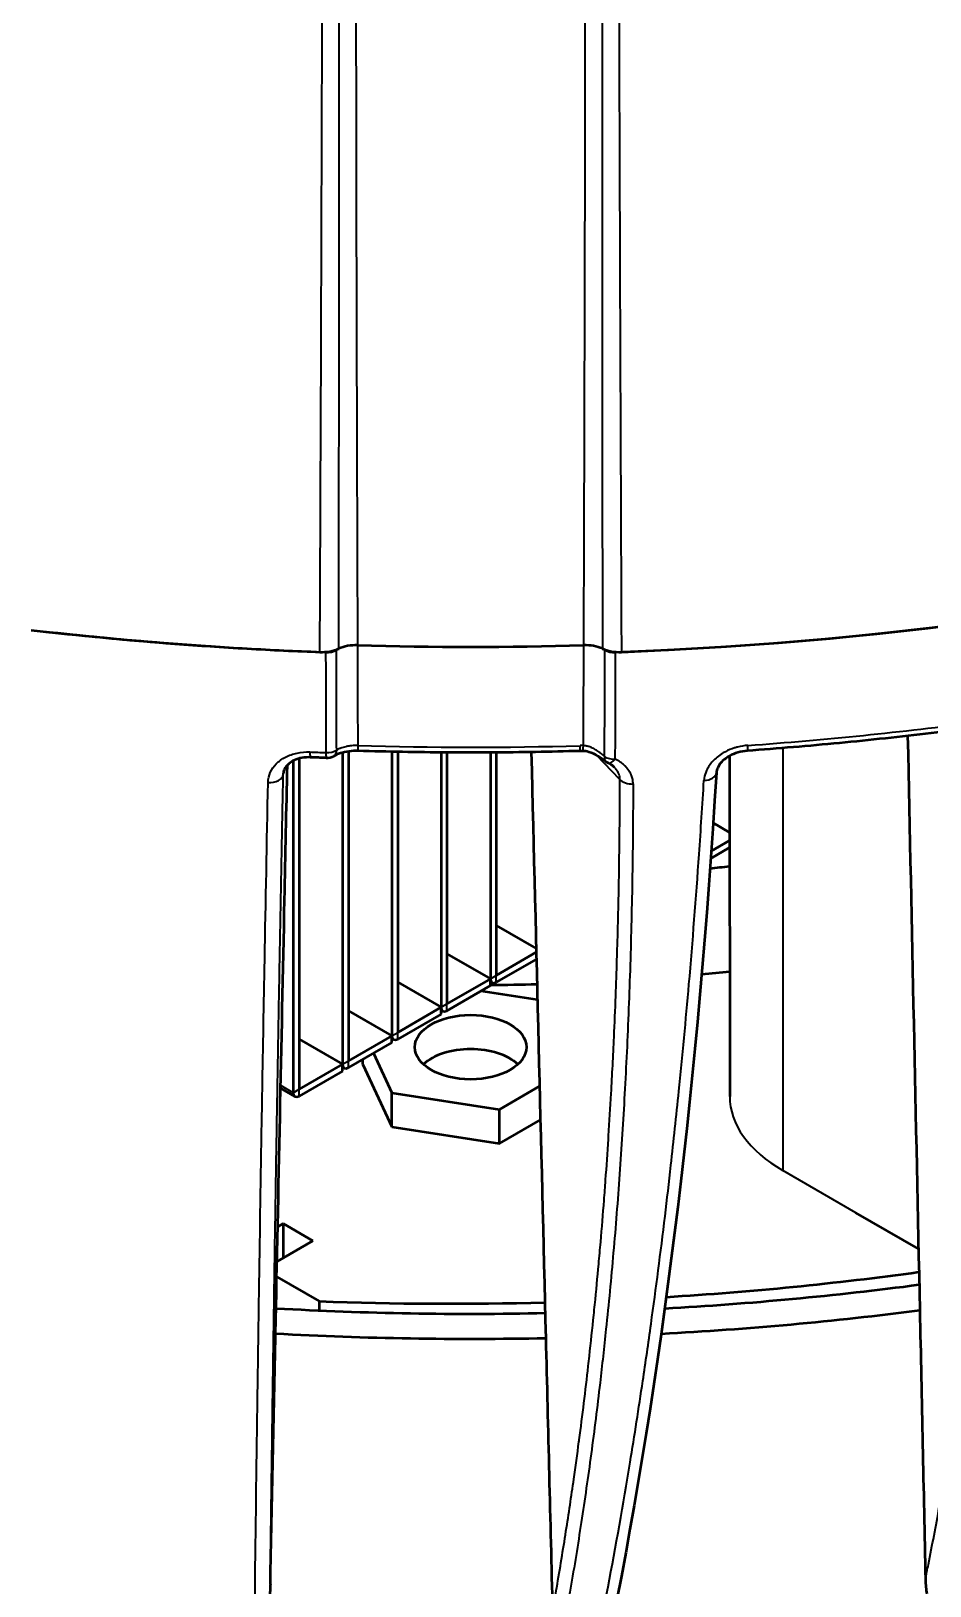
# Model space of a CAD drawing. Header units: millimetres. Extents: x 40 to 2195, y 40 to 1687.
# Drawn here: x 481.5 to 513.8, y 1352.4 to 1408.1 of the extents above; entities that cross this region are included whole.
import ezdxf

# ---------------------------------------------------------------- set-up
doc = ezdxf.new("R2010")
doc.units = ezdxf.units.MM
doc.header["$LTSCALE"] = 8
doc.layers.add('Visible (ISO)', color=7, linetype='Continuous', lineweight=50)
doc.layers.add('Visible Narrow (ISO)', color=7, linetype='Continuous', lineweight=35)

msp = doc.modelspace()

# ---------------------------------------------------------------- linework, layer by layer
at = {"layer": 'Visible (ISO)'}
for p, q in [((491.135, 1382.239), (491.135, 1382.239)), ((492.691, 1382.419), (492.691, 1382.419)), ((492.691, 1382.238), (492.691, 1371.066)), ((492.903, 1382.469), (492.903, 1382.469)), ((492.903, 1382.281), (492.903, 1371.188)), ((494.458, 1382.27), (494.458, 1372.086)), ((494.671, 1382.266), (494.671, 1372.209)), ((496.226, 1382.245), (496.226, 1373.107)), ((496.438, 1382.243), (496.438, 1373.229)), ((497.994, 1382.243), (497.994, 1374.128)), ((498.206, 1382.244), (498.206, 1374.25)), ((506.576, 1382.122), (506.577, 1369.911)), ((490.923, 1381.945), (490.923, 1370.045)), ((491.135, 1382.026), (491.135, 1370.168)), ((502.451, 1381.702), (502.45, 1381.702)), ((490.568, 1381.489), (490.568, 1381.489)), ((505.986, 1379.72), (506.576, 1379.379)), ((506.576, 1378.838), (505.898, 1378.446)), ((506.576, 1379.082), (505.916, 1378.701)), ((498.206, 1376.046), (499.636, 1375.221)), ((496.438, 1375.026), (497.994, 1374.128)), ((499.64, 1375.078), (498.206, 1374.25)), ((499.646, 1374.836), (498.206, 1374.005)), ((494.671, 1374.005), (496.226, 1373.107)), ((497.994, 1374.128), (496.438, 1373.229)), ((497.994, 1373.883), (496.438, 1372.984)), ((497.994, 1373.883), (497.994, 1374.128)), ((498.056, 1373.99), (497.994, 1374.026)), ((499.682, 1373.378), (497.662, 1373.691)), ((492.903, 1372.984), (494.458, 1372.086)), ((496.226, 1373.107), (494.671, 1372.209)), ((496.226, 1372.862), (494.671, 1371.964)), ((496.226, 1372.862), (496.226, 1373.107)), ((496.288, 1372.97), (496.226, 1373.006)), ((494.458, 1372.086), (492.903, 1371.188)), ((494.458, 1371.841), (494.458, 1372.086)), ((491.135, 1371.964), (492.691, 1371.066)), ((494.458, 1371.841), (492.903, 1370.943)), ((494.521, 1371.949), (494.458, 1371.985)), ((492.691, 1371.066), (491.135, 1370.168)), ((492.691, 1370.821), (492.691, 1371.066)), ((492.753, 1370.928), (492.691, 1370.964)), ((493.423, 1371.051), (493.423, 1371.244)), ((493.423, 1371.051), (494.458, 1368.82)), ((493.801, 1371.462), (494.458, 1370.045)), ((492.691, 1370.821), (491.135, 1369.923)), ((490.985, 1369.908), (490.474, 1370.203)), ((494.458, 1370.045), (498.322, 1369.447)), ((494.458, 1368.82), (494.458, 1370.045)), ((498.322, 1369.447), (499.758, 1370.276)), ((498.322, 1368.223), (498.322, 1369.447)), ((494.458, 1368.82), (498.322, 1368.223)), ((498.322, 1368.223), (499.788, 1369.069)), ((490.37, 1365.235), (490.569, 1365.35)), ((491.63, 1364.738), (490.569, 1365.35)), ((490.569, 1365.35), (490.569, 1364.126)), ((513.347, 1364.447), (511.105, 1365.742)), ((491.63, 1364.738), (490.344, 1363.996)), ((490.333, 1363.445), (491.851, 1362.569)), ((491.851, 1362.569), (491.851, 1362.236))]:
    msp.add_line(p, q, dxfattribs=at)
for centre, start, end in [((492.13, 1382.548), 267.8731, 299.9469), ((502.443, 1382.314), 231.0191, 243.3169)]:
    msp.add_arc(centre, 0.5, start, end, dxfattribs=at)
for centre, major_axis, ratio, start_param, end_param in [((497.287, 1432.507), (81, 0), 0.57735, 4.776623, 6.218951), ((497.287, 1432.507), (81, 0), 0.57735, 4.7792, 6.216374), ((497.287, 1432.507), (-81, 0), 0.57735, 1.374948, 1.503985), ((497.287, 1432.507), (-81, 0), 0.57735, 1.374948, 1.506563), ((491.946, 1386.422), (-1, 0), 0.57735, 1.503993, 2.234956), ((493.179, 1385.513), (-1, 0), 0.577347, 4.661959, 5.376539), ((497.287, 1432.507), (80.5, 0), 0.57735, 4.661961, 4.762817), ((501.395, 1385.513), (-1, 0), 0.577347, 4.048239, 4.762819), ((502.628, 1386.422), (-1, 0), 0.57735, 0.906637, 1.637599), ((492.12, 1386.126), (0.5, 0), 0.57735, 4.647724, 5.496356), ((502.454, 1386.126), (0.5, 0), 0.57735, 3.92842, 4.77707), ((491.561, 1382.57), (-0.021, -0.5), 0.058193, 6.283163, 6.283186), ((501.19, 1382.796), (0.014, -0.5), 0.039917, 6.283183, 6.283211), ((502.443, 1382.314), (-0.315, -0.389), 0.441613, 6.283177, 6.283198), ((497.287, 1402.705), (43.5, 0), 0.57735, 4.911058, 4.927594), ((497.287, 1403.93), (-52, 0), 0.57735, 1.730808, 1.750407), ((498.206, 1374.25), (-0.15, -0.26), 0.57735, 5.497787, 7.068583), ((497.287, 1403.93), (-52, 0), 0.57735, 1.584395, 1.616597), ((496.438, 1373.229), (-0.15, -0.26), 0.57735, 5.497787, 7.068583), ((494.671, 1372.209), (-0.15, -0.26), 0.57735, 5.497787, 7.068583), ((497.287, 1370.453), (2, 0), 0.57735, 0.55899, 2.582603), ((497.287, 1370.453), (2, 0), 0.57735, 0.55899, 2.582603), ((492.903, 1371.188), (-0.15, -0.26), 0.57735, 5.497787, 7.068583), ((491.135, 1370.168), (-0.15, -0.26), 0.57735, 5.497787, 7.068583), ((497.287, 1403.93), (72.421, 0), 0.57735, 4.80866, 4.936398), ((496.58, 1404.338), (72.5, 0), 0.57735, 4.819126, 4.946027), ((496.58, 1404.338), (72.5, 0), 0.57735, 4.647115, 4.758881), ((497.287, 1403.93), (72.421, 0), 0.57735, 4.615893, 4.749289), ((497.287, 1403.93), (-73.976, 0), 0.57735, 1.66332, 1.790285), ((497.287, 1403.93), (-73.976, 0), 0.57735, 1.476081, 1.607219), ((514.154, 1353.369), (-0.231, -1.769), 0.286861, 5.20039, 5.564402)]:
    msp.add_ellipse(centre, major_axis=major_axis, ratio=ratio, start_param=start_param, end_param=end_param, dxfattribs=at)
msp.add_ellipse((497.287, 1371.678), major_axis=(-2, 0), ratio=0.57735, dxfattribs=at)
for points in [[(492.473, 1385.922), (492.499, 1385.937), (492.527, 1385.951), (492.556, 1385.965)], [(502.017, 1385.965), (502.047, 1385.951), (502.075, 1385.937), (502.101, 1385.922)], [(512.958, 1382.84), (513.104, 1375.974), (513.249, 1369.109), (513.394, 1362.244)], [(499.462, 1382.258), (499.635, 1375.254), (499.808, 1368.251), (499.981, 1361.248)], [(501.298, 1382.296), (501.267, 1382.297), (501.235, 1382.297), (501.204, 1382.296)], [(506.1, 1381.522), (505.445, 1370.692), (504.246, 1360.688), (502.534, 1351.885)], [(513.394, 1362.244), (513.462, 1359.029), (513.529, 1355.813), (513.597, 1352.598)], [(490.104, 1352.424), (490.166, 1355.419), (490.228, 1358.415), (490.291, 1361.411)], [(499.981, 1361.248), (500.061, 1357.978), (500.142, 1354.709), (500.222, 1351.44)]]:
    msp.add_open_spline(points, degree=3, dxfattribs=at)
for points, knots in [([(515.433, 1383.146), (514.89, 1383.074), (514.345, 1383.005), (513.254, 1382.873), (512.707, 1382.81), (511.612, 1382.691), (511.063, 1382.635), (509.963, 1382.53), (509.413, 1382.48), (508.309, 1382.388), (507.757, 1382.345), (507.204, 1382.305)], [5.2707859, 5.2707859, 5.2707859, 5.2707859, 5.2915232, 5.2915232, 5.3122604, 5.3122604, 5.3329977, 5.3329977, 5.353735, 5.353735, 5.3744723, 5.3744723, 5.3744723, 5.3744723]), ([(491.541, 1382.07), (491.438, 1382.074), (491.334, 1382.067), (491.142, 1382.032), (491.051, 1382.004), (490.892, 1381.933), (490.822, 1381.889), (490.709, 1381.794), (490.665, 1381.742), (490.599, 1381.633), (490.579, 1381.576), (490.57, 1381.508), (490.569, 1381.499), (490.568, 1381.489)], [0, 0, 0, 0, 0.0310311, 0.0310311, 0.0616841, 0.0616841, 0.0924211, 0.0924211, 0.1238831, 0.1238831, 0.1595787, 0.1595787, 0.1654142, 0.1654142, 0.1654142, 0.1654142]), ([(492.111, 1382.048), (492.073, 1382.049), (492.035, 1382.051), (491.959, 1382.054), (491.921, 1382.055), (491.845, 1382.058), (491.807, 1382.059), (491.731, 1382.063), (491.693, 1382.064), (491.617, 1382.067), (491.579, 1382.069), (491.541, 1382.07)], [5.562024432, 5.562024432, 5.562024432, 5.562024432, 5.563443478, 5.563443478, 5.564862524, 5.564862524, 5.56628157, 5.56628157, 5.567700616, 5.567700616, 5.569119661, 5.569119661, 5.569119661, 5.569119661]), ([(493.25, 1382.3), (493.138, 1382.303), (493.023, 1382.297), (492.809, 1382.268), (492.706, 1382.245), (492.525, 1382.187), (492.444, 1382.151), (492.38, 1382.114)], [0, 0, 0, 0, 0.03371249, 0.03371249, 0.06672526, 0.06672526, 0.09950552, 0.09950552, 0.09950552, 0.09950552]), ([(501.204, 1382.296), (500.674, 1382.281), (500.144, 1382.269), (499.083, 1382.251), (498.553, 1382.246), (497.492, 1382.24), (496.962, 1382.24), (495.901, 1382.247), (495.37, 1382.253), (494.31, 1382.272), (493.78, 1382.284), (493.25, 1382.3)], [5.4488799, 5.4488799, 5.4488799, 5.4488799, 5.46874248, 5.46874248, 5.48860506, 5.48860506, 5.50846764, 5.50846764, 5.52833022, 5.52833022, 5.5481928, 5.5481928, 5.5481928, 5.5481928]), ([(502.128, 1381.926), (502.05, 1381.989), (501.959, 1382.055), (501.759, 1382.173), (501.645, 1382.227), (501.452, 1382.281), (501.375, 1382.295), (501.298, 1382.296)], [0, 0, 0, 0, 0.03525324, 0.03525324, 0.07227347, 0.07227347, 0.09540217, 0.09540217, 0.09540217, 0.09540217]), ([(507.204, 1382.305), (507.092, 1382.297), (506.978, 1382.277), (506.763, 1382.213), (506.659, 1382.169), (506.474, 1382.065), (506.391, 1382.004), (506.259, 1381.877), (506.207, 1381.81), (506.136, 1381.683), (506.115, 1381.622), (506.103, 1381.552), (506.101, 1381.537), (506.1, 1381.522)], [0, 0, 0, 0, 0.0339203, 0.0339203, 0.0676969, 0.0676969, 0.101328, 0.101328, 0.133669, 0.133669, 0.1654634, 0.1654634, 0.1742743, 0.1742743, 0.1742743, 0.1742743]), ([(490.291, 1361.411), (490.344, 1363.995), (490.452, 1369.171), (490.594, 1375.97), (490.682, 1380.183), (490.715, 1381.795)], [0, 0, 0, 0, 0.3333333, 0.6666667, 0.8726626, 0.8726626, 0.8726626, 0.8726626]), ([(502.45, 1381.702), (502.405, 1381.749), (502.345, 1381.796), (502.257, 1381.847), (502.239, 1381.857), (502.22, 1381.867)], [0, 0, 0, 0, 0.02963668, 0.02963668, 0.03719097, 0.03719097, 0.03719097, 0.03719097]), ([(490.104, 1352.424), (490.102, 1352.355), (490.099, 1352.288), (490.096, 1352.225), (490.092, 1352.162), (490.088, 1352.102), (490.082, 1352.044), (490.077, 1351.986), (490.071, 1351.931), (490.064, 1351.878), (490.058, 1351.825), (490.05, 1351.775), (490.043, 1351.726), (490.035, 1351.678), (490.027, 1351.632), (490.018, 1351.588), (490.009, 1351.543), (490, 1351.501), (489.991, 1351.46), (489.981, 1351.42), (489.971, 1351.38), (489.96, 1351.343), (489.95, 1351.305), (489.939, 1351.268), (489.927, 1351.233)], [0, 0, 0, 0, 0.125, 0.125, 0.125, 0.25, 0.25, 0.25, 0.375, 0.375, 0.375, 0.5, 0.5, 0.5, 0.625, 0.625, 0.625, 0.75, 0.75, 0.75, 0.875, 0.875, 0.875, 1, 1, 1, 1])]:
    msp.add_open_spline(points, degree=3, knots=knots, dxfattribs=at)
at = {"layer": 'Visible Narrow (ISO)'}
for p, q in [((502.639, 1381.273), (501.801, 1382.146)), ((508.479, 1382.403), (508.48, 1367.258)), ((490.57, 1381.511), (490.567, 1381.463)), ((506.576, 1379.379), (505.986, 1379.72)), ((499.636, 1375.221), (498.206, 1376.046)), ((497.994, 1374.128), (496.438, 1375.026)), ((496.226, 1373.107), (494.671, 1374.005)), ((497.994, 1374.128), (498.206, 1374.25)), ((498.206, 1374.005), (498.206, 1374.25)), ((496.226, 1373.107), (496.438, 1373.229)), ((496.438, 1372.984), (496.438, 1373.229)), ((494.458, 1372.086), (492.903, 1372.984)), ((494.458, 1372.086), (494.671, 1372.209)), ((494.671, 1371.964), (494.671, 1372.209)), ((492.691, 1371.066), (491.135, 1371.964)), ((492.691, 1371.066), (492.903, 1371.188)), ((492.903, 1370.943), (492.903, 1371.188)), ((490.923, 1370.045), (490.476, 1370.303)), ((490.923, 1370.045), (491.135, 1370.168)), ((491.135, 1369.923), (491.135, 1370.168)), ((511.105, 1365.742), (508.48, 1367.258))]:
    msp.add_line(p, q, dxfattribs=at)
for centre, major_axis, ratio, start_param, end_param in [((503.164, 1503.837), (-5.742, -197.105), 0.041149, 5.353828, 5.376787), ((491.409, 1503.837), (-5.742, 197.105), 0.041149, 4.047972, 4.07095), ((504.773, 1503.784), (7.336, 197.552), 0.052411, 2.212545, 2.235446), ((489.801, 1503.784), (-7.336, 197.552), 0.052411, 4.046238, 4.070641), ((497.287, 1428.813), (-80.834, 0), 0.57735, 1.694111, 1.797798), ((497.287, 1428.813), (80.834, 0), 0.57735, 4.641056, 4.648153), ((491.561, 1382.57), (-0.021, -0.5), 0.058193, 5.377266, 6.283162), ((492.13, 1382.548), (0.5, 0.002), 0.615943, 4.646255, 5.493929), ((492.13, 1382.548), (-0.019, -0.5), 0.052413, 5.377038, 6.283173), ((492.13, 1382.548), (0.25, -0.433), 0.57674, 0.000009, 0.753938), ((493.265, 1382.799), (-0.015, -0.5), 0.041138, 5.376786, 6.283174), ((497.287, 1428.813), (-80.333, 0), 0.57735, 1.520384, 1.619704), ((501.19, 1382.796), (0.014, -0.5), 0.039917, 0.000028, 0.906434), ((501.208, 1381.053), (-1.849, -0.143), 0.772968, 4.584399, 4.649629), ((501.309, 1382.796), (-0.011, -0.5), 0.080809, 6.28318, 7.19274), ((502.443, 1382.314), (-0.315, -0.389), 0.441613, 5.611154, 6.283189), ((502.443, 1382.314), (0.5, -0.002), 0.617124, 3.930933, 4.778612), ((507.168, 1382.804), (0.036, -0.499), 0.10043, 0.000026, 0.903489), ((502.443, 1382.314), (-0.225, -0.447), 0.391346, 6.283145, 7.305039), ((505.601, 1381.552), (0.499, -0.03), 0.617499, 4.85348, 6.283172), ((490.068, 1381.481), (0.5, -0.01), 0.623081, 4.634641, 6.258), ((503.077, 1381.424), (0.5, -0.001), 0.6219, 3.649138, 4.785277), ((513.077, 1369.911), (-6.5, 0), 0.57735, 0.000048, 0.785247)]:
    msp.add_ellipse(centre, major_axis=major_axis, ratio=ratio, start_param=start_param, end_param=end_param, dxfattribs=at)
for points, knots in [([(493.316, 1459.629), (493.301, 1457.159), (493.287, 1454.584), (493.273, 1451.908), (493.259, 1449.233), (493.245, 1446.458), (493.233, 1443.571), (493.22, 1440.683), (493.209, 1437.684), (493.199, 1434.558), (493.189, 1431.432), (493.182, 1428.179), (493.177, 1424.772), (493.171, 1421.365), (493.169, 1417.802), (493.17, 1414.256), (493.171, 1410.709), (493.175, 1407.179), (493.181, 1403.84), (493.186, 1400.502), (493.194, 1397.355), (493.203, 1394.397), (493.211, 1391.439), (493.22, 1388.67), (493.229, 1386.089)], [0, 0, 0, 0, 0.125, 0.125, 0.125, 0.25, 0.25, 0.25, 0.375, 0.375, 0.375, 0.5, 0.5, 0.5, 0.625, 0.625, 0.625, 0.75, 0.75, 0.75, 0.875, 0.875, 0.875, 1, 1, 1, 1]), ([(501.345, 1386.089), (501.359, 1390.169), (501.371, 1394.107), (501.381, 1397.898), (501.382, 1398.492), (501.383, 1399.083), (501.385, 1399.67), (501.392, 1402.828), (501.397, 1405.883), (501.4, 1408.843), (501.402, 1409.944), (501.402, 1411.032), (501.403, 1412.107), (501.404, 1414.459), (501.404, 1416.749), (501.403, 1418.98), (501.402, 1420.51), (501.401, 1422.012), (501.399, 1423.487), (501.397, 1425.147), (501.394, 1426.773), (501.391, 1428.367), (501.387, 1430.256), (501.382, 1432.1), (501.377, 1433.9), (501.374, 1434.97), (501.37, 1436.024), (501.367, 1437.064), (501.359, 1439.252), (501.351, 1441.376), (501.342, 1443.44), (501.339, 1444.008), (501.337, 1444.571), (501.334, 1445.13), (501.323, 1447.568), (501.311, 1449.921), (501.299, 1452.203), (501.299, 1452.346), (501.298, 1452.488), (501.297, 1452.63), (501.284, 1455.045), (501.272, 1457.38), (501.258, 1459.629)], [0, 0, 0, 0, 0.125, 0.125, 0.125, 0.144593, 0.144593, 0.144593, 0.25, 0.25, 0.25, 0.289217, 0.289217, 0.289217, 0.375, 0.375, 0.375, 0.433824, 0.433824, 0.433824, 0.5, 0.5, 0.5, 0.578431, 0.578431, 0.578431, 0.625, 0.625, 0.625, 0.723028, 0.723028, 0.723028, 0.75, 0.75, 0.75, 0.867651, 0.867651, 0.867651, 0.875, 0.875, 0.875, 1, 1, 1, 1]), ([(491.879, 1385.846), (491.901, 1390.525), (491.921, 1395.279), (491.937, 1400.089), (491.954, 1404.898), (491.967, 1409.762), (491.977, 1414.745), (491.987, 1419.728), (491.994, 1424.83), (491.997, 1429.937), (492, 1435.044), (491.998, 1440.157), (491.994, 1445.086), (491.99, 1450.015), (491.982, 1454.76), (491.973, 1459.384)], [0, 0, 0, 0, 0.2, 0.2, 0.2, 0.4, 0.4, 0.4, 0.6, 0.6, 0.6, 0.8, 0.8, 0.8, 1, 1, 1, 1]), ([(492.562, 1385.967), (492.563, 1387.07), (492.564, 1388.176), (492.566, 1392.062), (492.567, 1394.863), (492.569, 1398.142), (492.569, 1398.599), (492.57, 1399.434), (492.57, 1399.811), (492.571, 1402.23), (492.572, 1404.282), (492.575, 1407.647), (492.576, 1408.952), (492.578, 1411.778), (492.579, 1413.3), (492.583, 1416.653), (492.584, 1418.487), (492.587, 1420.926), (492.588, 1421.52), (492.591, 1423.945), (492.593, 1425.783), (492.597, 1428.424), (492.598, 1429.224), (492.601, 1431.068), (492.602, 1432.112), (492.607, 1434.85), (492.609, 1436.544), (492.615, 1439.909), (492.618, 1441.582), (492.622, 1443.889), (492.624, 1444.538), (492.629, 1447.149), (492.632, 1449.085), (492.637, 1451.493), (492.638, 1451.988), (492.643, 1454.43), (492.646, 1456.353), (492.651, 1458.672), (492.652, 1459.087), (492.652, 1459.501)], [0, 0, 0, 0, 0.047197, 0.047197, 0.165173, 0.165173, 0.184274, 0.184274, 0.2, 0.2, 0.284977, 0.284977, 0.338404, 0.338404, 0.4, 0.4, 0.473014, 0.473014, 0.496509, 0.496509, 0.568647, 0.568647, 0.6, 0.6, 0.640834, 0.640834, 0.707323, 0.707323, 0.773812, 0.773812, 0.8, 0.8, 0.879656, 0.879656, 0.900348, 0.900348, 0.982114, 0.982114, 1, 1, 1, 1]), ([(501.921, 1459.501), (501.928, 1456.158), (501.934, 1452.783), (501.944, 1447.781), (501.947, 1446.182), (501.952, 1443.707), (501.953, 1442.837), (501.961, 1438.296), (501.968, 1434.59), (501.974, 1430.309), (501.975, 1429.759), (501.979, 1427.309), (501.981, 1425.403), (501.986, 1421.558), (501.988, 1419.62), (501.991, 1416.388), (501.993, 1415.084), (501.996, 1411.262), (501.998, 1408.783), (502, 1406.009), (502, 1405.667), (502.002, 1403.297), (502.003, 1401.301), (502.006, 1396.001), (502.008, 1392.755), (502.01, 1389.378), (502.01, 1389.153), (502.01, 1387.932), (502.011, 1386.945), (502.011, 1385.967)], [0, 0, 0, 0, 0.1364104, 0.1364104, 0.2, 0.2, 0.2343652, 0.2343652, 0.3787529, 0.3787529, 0.4, 0.4, 0.4733893, 0.4733893, 0.5485459, 0.5485459, 0.6, 0.6, 0.700975, 0.700975, 0.7152153, 0.7152153, 0.8, 0.8, 0.943973, 0.943973, 0.9542839, 0.9542839, 1, 1, 1, 1]), ([(502.601, 1459.384), (502.591, 1454.491), (502.583, 1449.526), (502.579, 1444.478), (502.575, 1439.43), (502.574, 1434.298), (502.577, 1429.121), (502.581, 1423.944), (502.588, 1418.722), (502.599, 1413.704), (502.609, 1408.687), (502.623, 1403.875), (502.64, 1399.235), (502.656, 1394.596), (502.675, 1390.13), (502.695, 1385.846)], [0, 0, 0, 0, 0.2, 0.2, 0.2, 0.4, 0.4, 0.4, 0.6, 0.6, 0.6, 0.8, 0.8, 0.8, 1, 1, 1, 1]), ([(492.483, 1382.33), (492.481, 1382.736), (492.48, 1383.139), (492.479, 1383.531), (492.478, 1383.924), (492.477, 1384.307), (492.476, 1384.703), (492.475, 1385.099), (492.474, 1385.508), (492.473, 1385.922)], [0, 0, 0, 0, 0.333333, 0.333333, 0.333333, 0.666667, 0.666667, 0.666667, 1, 1, 1, 1]), ([(502.09, 1382.097), (502.092, 1382.53), (502.093, 1382.96), (502.094, 1383.378), (502.096, 1383.729), (502.097, 1384.072), (502.098, 1384.422), (502.098, 1384.489), (502.098, 1384.556), (502.098, 1384.624), (502.099, 1385.045), (502.1, 1385.48), (502.101, 1385.922)], [0.0000009, 0.0000009, 0.0000009, 0.0000009, 0.3333333, 0.3333333, 0.3333333, 0.6132458, 0.6132458, 0.6132458, 0.6666667, 0.6666667, 0.6666667, 1, 1, 1, 1]), ([(490.023, 1381.171), (490.025, 1381.296), (490.079, 1381.531), (490.297, 1381.85), (490.632, 1382.095), (491.057, 1382.243), (491.363, 1382.269), (491.526, 1382.263)], [0, 0, 0, 0, 0.2, 0.4, 0.6, 0.8, 1, 1, 1, 1]), ([(493.239, 1382.492), (493.206, 1382.493), (493.173, 1382.493), (493.141, 1382.492), (493.099, 1382.491), (493.058, 1382.488), (493.017, 1382.484), (492.957, 1382.479), (492.898, 1382.47), (492.843, 1382.458), (492.831, 1382.456), (492.82, 1382.454), (492.809, 1382.451), (492.744, 1382.436), (492.683, 1382.418), (492.629, 1382.397), (492.617, 1382.393), (492.605, 1382.388), (492.593, 1382.383), (492.553, 1382.366), (492.516, 1382.349), (492.483, 1382.33)], [0.0005627, 0.0005627, 0.0005627, 0.0005627, 0.1095654, 0.1095654, 0.1095654, 0.25, 0.25, 0.25, 0.4580217, 0.4580217, 0.4580217, 0.5, 0.5, 0.5, 0.75, 0.75, 0.75, 0.8055507, 0.8055507, 0.8055507, 0.9999965, 0.9999965, 0.9999965, 0.9999965]), ([(502.09, 1382.097), (502.073, 1382.112), (502.055, 1382.128), (502.038, 1382.143), (502.021, 1382.157), (502.005, 1382.171), (501.989, 1382.184), (501.971, 1382.199), (501.954, 1382.213), (501.936, 1382.227), (501.933, 1382.229), (501.93, 1382.231), (501.927, 1382.233), (501.914, 1382.243), (501.901, 1382.253), (501.888, 1382.263), (501.864, 1382.28), (501.84, 1382.296), (501.817, 1382.312), (501.807, 1382.318), (501.797, 1382.325), (501.787, 1382.331), (501.765, 1382.345), (501.742, 1382.358), (501.72, 1382.37), (501.716, 1382.372), (501.712, 1382.374), (501.709, 1382.376), (501.702, 1382.38), (501.695, 1382.383), (501.689, 1382.386), (501.665, 1382.398), (501.642, 1382.409), (501.619, 1382.419), (501.614, 1382.421), (501.609, 1382.423), (501.604, 1382.426), (501.6, 1382.427), (501.597, 1382.428), (501.594, 1382.43), (501.569, 1382.439), (501.546, 1382.448), (501.523, 1382.455), (501.516, 1382.457), (501.51, 1382.458), (501.504, 1382.46), (501.481, 1382.467), (501.459, 1382.472), (501.437, 1382.476), (501.43, 1382.478), (501.423, 1382.479), (501.416, 1382.48), (501.389, 1382.484), (501.361, 1382.487), (501.335, 1382.489)], [0.0000131, 0.0000131, 0.0000131, 0.0000131, 0.0652547, 0.0652547, 0.0652547, 0.125, 0.125, 0.125, 0.1908732, 0.1908732, 0.1908732, 0.2016155, 0.2016155, 0.2016155, 0.25, 0.25, 0.25, 0.3381932, 0.3381932, 0.3381932, 0.375, 0.375, 0.375, 0.4605705, 0.4605705, 0.4605705, 0.4747497, 0.4747497, 0.4747497, 0.5, 0.5, 0.5, 0.5906451, 0.5906451, 0.5906451, 0.6112951, 0.6112951, 0.6112951, 0.625, 0.625, 0.625, 0.7220551, 0.7220551, 0.7220551, 0.7478253, 0.7478253, 0.7478253, 0.8452726, 0.8452726, 0.8452726, 0.875, 0.875, 0.875, 0.9992101, 0.9992101, 0.9992101, 0.9992101]), ([(507.23, 1382.498), (507.101, 1382.489), (506.977, 1382.469), (506.821, 1382.428), (506.786, 1382.418), (506.639, 1382.371), (506.528, 1382.325), (506.388, 1382.252), (506.352, 1382.232), (506.185, 1382.13), (506.068, 1382.035), (505.875, 1381.827), (505.799, 1381.714), (505.704, 1381.51), (505.676, 1381.419), (505.658, 1381.298), (505.655, 1381.271), (505.653, 1381.243)], [0, 0, 0, 0, 0.154465, 0.154465, 0.2, 0.2, 0.34728, 0.34728, 0.4, 0.4, 0.6, 0.6, 0.8, 0.8, 0.954755, 0.954755, 1, 1, 1, 1]), ([(513.597, 1352.598), (513.633, 1352.775), (513.668, 1352.951), (513.842, 1353.827), (513.972, 1354.517), (514.191, 1355.734), (514.283, 1356.265), (514.398, 1356.952), (514.425, 1357.116), (514.518, 1357.682), (514.581, 1358.079), (514.703, 1358.871), (514.762, 1359.266), (514.866, 1359.986), (514.913, 1360.313), (514.979, 1360.791), (515, 1360.946), (515.095, 1361.654), (515.165, 1362.199), (515.292, 1363.232), (515.35, 1363.722), (515.421, 1364.351), (515.437, 1364.497), (515.508, 1365.136), (515.559, 1365.621), (515.655, 1366.575), (515.7, 1367.044), (515.754, 1367.643), (515.767, 1367.78), (515.822, 1368.399), (515.862, 1368.872), (515.932, 1369.747), (515.963, 1370.15), (516.001, 1370.676), (516.01, 1370.805), (516.052, 1371.394), (516.082, 1371.844), (516.132, 1372.645), (516.153, 1372.998), (516.179, 1373.466), (516.186, 1373.587), (516.216, 1374.144), (516.238, 1374.571), (516.272, 1375.304), (516.286, 1375.614), (516.304, 1376.032), (516.309, 1376.145), (516.331, 1376.69), (516.346, 1377.113), (516.369, 1377.784), (516.377, 1378.039), (516.387, 1378.397), (516.39, 1378.503), (516.404, 1378.985), (516.413, 1379.355), (516.426, 1379.976), (516.432, 1380.232), (516.438, 1380.585), (516.44, 1380.686), (516.451, 1381.386), (516.458, 1381.969), (516.463, 1382.532)], [0, 0, 0, 0, 0.0122011, 0.0122011, 0.0610458, 0.0610458, 0.1, 0.1, 0.1123375, 0.1123375, 0.1427146, 0.1427146, 0.1737718, 0.1737718, 0.2, 0.2, 0.2125958, 0.2125958, 0.2579239, 0.2579239, 0.3, 0.3, 0.3128323, 0.3128323, 0.3564162, 0.3564162, 0.4, 0.4, 0.413088, 0.413088, 0.459231, 0.459231, 0.5, 0.5, 0.5133371, 0.5133371, 0.5611729, 0.5611729, 0.6, 0.6, 0.613589, 0.613589, 0.6629788, 0.6629788, 0.7, 0.7, 0.7138372, 0.7138372, 0.7669366, 0.7669366, 0.8, 0.8, 0.8140976, 0.8140976, 0.8642643, 0.8642643, 0.9, 0.9, 0.9143097, 0.9143097, 1, 1, 1, 1]), ([(502.639, 1381.273), (502.64, 1381.304), (502.638, 1381.335), (502.627, 1381.396), (502.619, 1381.427), (502.603, 1381.472), (502.597, 1381.486), (502.573, 1381.538), (502.552, 1381.575), (502.504, 1381.642), (502.479, 1381.672), (502.451, 1381.702)], [0.000003, 0.000003, 0.000003, 0.000003, 0.1349316, 0.1349316, 0.2696181, 0.2696181, 0.3333333, 0.3333333, 0.5, 0.5, 0.6437809, 0.6437809, 0.6437809, 0.6437809]), ([(503.113, 1381.114), (503.113, 1381.14), (503.111, 1381.167), (503.106, 1381.219), (503.103, 1381.245), (503.093, 1381.297), (503.087, 1381.323), (503.073, 1381.371), (503.065, 1381.393), (503.052, 1381.428), (503.046, 1381.44), (503.025, 1381.489), (503.006, 1381.525), (502.965, 1381.593), (502.942, 1381.625), (502.896, 1381.685), (502.872, 1381.712), (502.84, 1381.745), (502.833, 1381.752), (502.803, 1381.782), (502.779, 1381.804), (502.728, 1381.847), (502.702, 1381.867), (502.645, 1381.907), (502.616, 1381.927), (502.556, 1381.963), (502.526, 1381.98), (502.492, 1381.998), (502.49, 1381.999), (502.484, 1382.002), (502.479, 1382.004), (502.475, 1382.006)], [0.0000004, 0.0000004, 0.0000004, 0.0000004, 0.0750041, 0.0750041, 0.1510329, 0.1510329, 0.22709, 0.22709, 0.294062, 0.294062, 0.3333333, 0.3333333, 0.4443994, 0.4443994, 0.5494671, 0.5494671, 0.6418427, 0.6418427, 0.6666667, 0.6666667, 0.7478704, 0.7478704, 0.8284766, 0.8284766, 0.9091207, 0.9091207, 0.9850833, 0.9850833, 0.9897647, 0.9897647, 1, 1, 1, 1]), ([(489.534, 1350.324), (489.535, 1350.444), (489.537, 1350.565), (489.561, 1352.766), (489.588, 1354.911), (489.63, 1358.015), (489.642, 1358.922), (489.672, 1360.956), (489.688, 1362.089), (489.735, 1365.112), (489.766, 1367.027), (489.805, 1369.364), (489.812, 1369.751), (489.845, 1371.672), (489.873, 1373.227), (489.94, 1376.888), (489.98, 1379.011), (490.023, 1381.171)], [0, 0, 0, 0, 0.013233, 0.013233, 0.240908, 0.240908, 0.333333, 0.333333, 0.446064, 0.446064, 0.630289, 0.630289, 0.666667, 0.666667, 0.810189, 0.810189, 1, 1, 1, 1]), ([(490.104, 1352.424), (490.112, 1353.148), (490.12, 1353.868), (490.138, 1355.306), (490.147, 1356.024), (490.16, 1356.982), (490.163, 1357.228), (490.171, 1357.813), (490.175, 1358.153), (490.19, 1359.199), (490.199, 1359.9), (490.219, 1361.297), (490.23, 1361.992), (490.244, 1362.978), (490.249, 1363.277), (490.257, 1363.797), (490.26, 1364.018), (490.27, 1364.67), (490.277, 1365.098), (490.29, 1365.942), (490.297, 1366.358), (490.31, 1367.197), (490.317, 1367.619), (490.331, 1368.461), (490.338, 1368.881), (490.347, 1369.423), (490.349, 1369.544), (490.358, 1370.034), (490.364, 1370.402), (490.377, 1371.142), (490.383, 1371.513), (490.396, 1372.258), (490.403, 1372.632), (490.416, 1373.385), (490.423, 1373.763), (490.435, 1374.464), (490.441, 1374.786), (490.448, 1375.14), (490.448, 1375.168), (490.459, 1375.743), (490.469, 1376.302), (490.49, 1377.434), (490.501, 1378.007), (490.523, 1379.163), (490.534, 1379.745), (490.553, 1380.709), (490.56, 1381.084), (490.567, 1381.463)], [0, 0, 0, 0, 0.0701632, 0.0701632, 0.1412232, 0.1412232, 0.1657542, 0.1657542, 0.2, 0.2, 0.2717497, 0.2717497, 0.3444086, 0.3444086, 0.3762023, 0.3762023, 0.4, 0.4, 0.4466129, 0.4466129, 0.4924803, 0.4924803, 0.5394659, 0.5394659, 0.5864514, 0.5864514, 0.6, 0.6, 0.6411749, 0.6411749, 0.6822467, 0.6822467, 0.7231401, 0.7231401, 0.7635543, 0.7635543, 0.7970717, 0.7970717, 0.8, 0.8, 0.8561288, 0.8561288, 0.9114752, 0.9114752, 0.9658298, 0.9658298, 0.9999923, 0.9999923, 0.9999923, 0.9999923]), ([(500.222, 1351.44), (500.274, 1351.729), (500.325, 1352.017), (500.492, 1352.984), (500.603, 1353.657), (500.806, 1354.952), (500.899, 1355.577), (501.051, 1356.64), (501.112, 1357.084), (501.174, 1357.546), (501.177, 1357.569), (501.239, 1358.039), (501.295, 1358.481), (501.404, 1359.363), (501.456, 1359.803), (501.519, 1360.359), (501.533, 1360.479), (501.602, 1361.095), (501.654, 1361.585), (501.717, 1362.194), (501.729, 1362.319), (501.791, 1362.936), (501.837, 1363.422), (501.905, 1364.167), (501.928, 1364.43), (501.994, 1365.198), (502.035, 1365.697), (502.092, 1366.431), (502.11, 1366.67), (502.163, 1367.405), (502.197, 1367.895), (502.231, 1368.418), (502.234, 1368.457), (502.269, 1369.01), (502.299, 1369.516), (502.346, 1370.354), (502.364, 1370.69), (502.398, 1371.365), (502.415, 1371.703), (502.452, 1372.535), (502.473, 1373.025), (502.507, 1373.948), (502.522, 1374.383), (502.541, 1374.984), (502.546, 1375.156), (502.564, 1375.774), (502.576, 1376.214), (502.595, 1377.091), (502.604, 1377.527), (502.613, 1378.075), (502.614, 1378.192), (502.617, 1378.338), (502.617, 1378.367), (502.628, 1379.142), (502.635, 1379.872), (502.639, 1380.815), (502.639, 1381.045), (502.639, 1381.273)], [0, 0, 0, 0, 0.022132, 0.022132, 0.074763, 0.074763, 0.125, 0.125, 0.161747, 0.161747, 0.163689, 0.163689, 0.20119, 0.20119, 0.239406, 0.239406, 0.25, 0.25, 0.29388, 0.29388, 0.305201, 0.305201, 0.350174, 0.350174, 0.375, 0.375, 0.423133, 0.423133, 0.446708, 0.446708, 0.495932, 0.495932, 0.5, 0.5, 0.552444, 0.552444, 0.588272, 0.588272, 0.625, 0.625, 0.679741, 0.679741, 0.729804, 0.729804, 0.75, 0.75, 0.802799, 0.802799, 0.856638, 0.856638, 0.871348, 0.871348, 0.875, 0.875, 0.969251, 0.969251, 1, 1, 1, 1]), ([(503.113, 1381.114), (503.111, 1380.012), (503.102, 1378.919), (503.067, 1376.759), (503.042, 1375.691), (502.976, 1373.582), (502.935, 1372.54), (502.862, 1371.003), (502.836, 1370.501), (502.755, 1369.033), (502.695, 1368.073), (502.56, 1366.175), (502.486, 1365.237), (502.323, 1363.384), (502.236, 1362.469), (502.073, 1360.917), (502.002, 1360.275), (501.827, 1358.782), (501.721, 1357.935), (501.496, 1356.268), (501.379, 1355.449), (501.132, 1353.842), (501.004, 1353.054), (500.746, 1351.551), (500.616, 1350.835), (500.482, 1350.128)], [0, 0, 0, 0, 0.0960863, 0.0960863, 0.1917614, 0.1917614, 0.2868387, 0.2868387, 0.3333333, 0.3333333, 0.4234197, 0.4234197, 0.5132293, 0.5132293, 0.6026977, 0.6026977, 0.6666667, 0.6666667, 0.7527812, 0.7527812, 0.8380183, 0.8380183, 0.9219554, 0.9219554, 1, 1, 1, 1]), ([(501.789, 1350.167), (501.917, 1350.79), (502.041, 1351.418), (502.443, 1353.507), (502.708, 1354.992), (502.976, 1356.606), (502.992, 1356.702), (503.165, 1357.757), (503.317, 1358.727), (503.564, 1360.386), (503.662, 1361.069), (503.933, 1363.025), (504.1, 1364.313), (504.331, 1366.222), (504.402, 1366.83), (504.569, 1368.318), (504.664, 1369.202), (504.884, 1371.361), (505.005, 1372.644), (505.25, 1375.472), (505.371, 1377.023), (505.542, 1379.472), (505.599, 1380.354), (505.653, 1381.243)], [0, 0, 0, 0, 0.0683729, 0.0683729, 0.2248749, 0.2248749, 0.2348004, 0.2348004, 0.3333333, 0.3333333, 0.401161, 0.401161, 0.5261499, 0.5261499, 0.583884, 0.583884, 0.6666667, 0.6666667, 0.7841986, 0.7841986, 0.9228005, 0.9228005, 1, 1, 1, 1])]:
    msp.add_open_spline(points, degree=3, knots=knots, dxfattribs=at)
msp.add_open_spline([(490.567, 1381.463), (490.568, 1381.472), (490.568, 1381.48), (490.568, 1381.489)], degree=3, dxfattribs=at)

doc.saveas('drawing.dxf')
